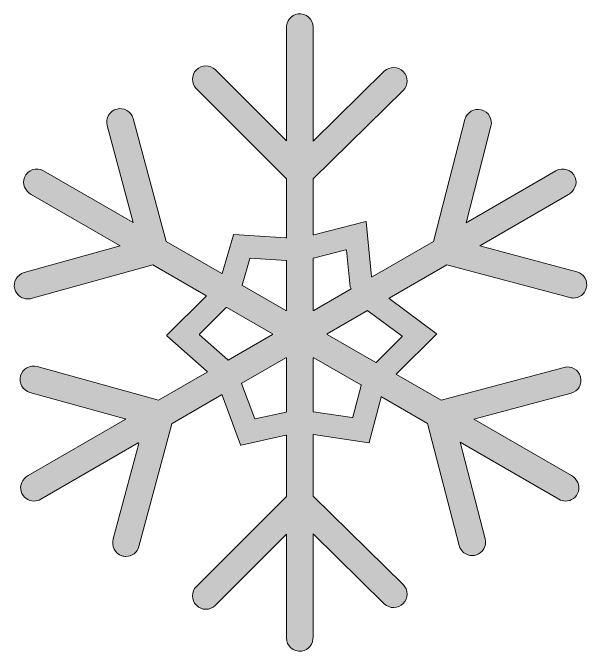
# Model space of a CAD drawing. Header units: inches. Extents: x 58 to 1022, y -797 to -283.
# Drawn here: x 983.34 to 1005.33, y -673.93 to -649.5 of the extents above; entities that cross this region are included whole.
import ezdxf

# ---------------------------------------------------------------- set-up
doc = ezdxf.new("R2010")
doc.units = ezdxf.units.IN
doc.header["$MEASUREMENT"] = 0
doc.layers.add('Layer 1', color=7, linetype='Continuous')

# ---------------------------------------------------------------- blocks, each defined once
blk = doc.blocks.new('block 48')
at = {"layer": 'Layer 1', "true_color": 0x680b10}
h = blk.add_hatch(color=246, dxfattribs=at)
h.dxf.hatch_style = 2
edge = h.paths.add_edge_path()
edge.add_spline(control_points=[(983.416, -660.057), (983.479, -660.284), (983.684, -660.432), (983.909, -660.432), (983.955, -660.432), (984.001, -660.426), (984.047, -660.414), (984.047, -660.414), (988.687, -659.125), (988.687, -659.125), (988.687, -659.125), (990.722, -660.3), (990.722, -660.3), (990.73, -660.304), (990.731, -660.316), (990.725, -660.322), (990.725, -660.322), (989.229, -661.818), (989.229, -661.818), (989.224, -661.824), (989.224, -661.833), (989.23, -661.838), (989.23, -661.838), (990.768, -663.209), (990.768, -663.209), (990.775, -663.216), (990.774, -663.227), (990.766, -663.232), (990.766, -663.232), (988.915, -664.301), (988.915, -664.301), (988.911, -664.303), (988.907, -664.303), (988.904, -664.302), (988.904, -664.302), (984.269, -663.015), (984.269, -663.015), (983.989, -662.942), (983.713, -663.1), (983.638, -663.372), (983.562, -663.645), (983.722, -663.928), (983.995, -664.004), (983.995, -664.004), (987.632, -665.014), (987.632, -665.014), (987.644, -665.017), (987.646, -665.033), (987.635, -665.04), (987.635, -665.04), (983.924, -667.182), (983.924, -667.182), (983.712, -667.304), (983.588, -667.555), (983.659, -667.79), (983.729, -668.024), (983.937, -668.157), (984.15, -668.157), (984.237, -668.157), (984.325, -668.135), (984.406, -668.088), (984.406, -668.088), (988.134, -665.936), (988.134, -665.936), (988.145, -665.93), (988.158, -665.94), (988.155, -665.952), (988.155, -665.952), (987.177, -669.6), (987.177, -669.6), (987.105, -669.869), (987.243, -670.164), (987.508, -670.248), (987.561, -670.265), (987.613, -670.272), (987.665, -670.272), (987.892, -670.272), (988.099, -670.122), (988.161, -669.892), (988.161, -669.892), (989.419, -665.199), (989.419, -665.199), (989.42, -665.196), (989.422, -665.192), (989.425, -665.191), (989.425, -665.191), (991.316, -664.099), (991.316, -664.099), (991.324, -664.094), (991.334, -664.098), (991.337, -664.106), (991.337, -664.106), (992.046, -666.007), (992.046, -666.007), (992.049, -666.014), (992.056, -666.018), (992.063, -666.016), (992.063, -666.016), (993.779, -665.636), (993.779, -665.636), (993.788, -665.634), (993.796, -665.641), (993.796, -665.65), (993.796, -665.65), (993.796, -667.977), (993.796, -667.977), (993.796, -667.977), (990.357, -671.416), (990.357, -671.416), (990.156, -671.616), (990.156, -671.941), (990.357, -672.141), (990.457, -672.241), (990.588, -672.292), (990.719, -672.292), (990.851, -672.292), (990.982, -672.241), (991.082, -672.141), (991.082, -672.141), (993.796, -669.427), (993.796, -669.427), (993.796, -669.427), (993.796, -673.381), (993.796, -673.381), (993.796, -673.689), (994.067, -673.933), (994.384, -673.889), (994.643, -673.852), (994.822, -673.605), (994.822, -673.343), (994.822, -673.343), (994.822, -669.412), (994.822, -669.412), (994.822, -669.412), (997.539, -672.081), (997.539, -672.081), (997.742, -672.279), (998.066, -672.277), (998.264, -672.074), (998.463, -671.872), (998.461, -671.547), (998.258, -671.349), (998.258, -671.349), (994.822, -667.973), (994.822, -667.973), (994.822, -667.973), (994.822, -665.627), (994.822, -665.627), (994.822, -665.618), (994.83, -665.611), (994.838, -665.612), (994.838, -665.612), (996.951, -665.927), (996.951, -665.927), (996.959, -665.929), (996.965, -665.924), (996.967, -665.917), (996.967, -665.917), (997.417, -664.186), (997.417, -664.186), (997.419, -664.177), (997.43, -664.172), (997.438, -664.177), (997.438, -664.177), (999.195, -665.192), (999.195, -665.192), (999.195, -665.192), (1000.4, -669.856), (1000.4, -669.856), (1000.46, -670.087), (1000.668, -670.24), (1000.897, -670.24), (1000.939, -670.24), (1000.982, -670.235), (1001.025, -670.224), (1001.299, -670.153), (1001.464, -669.874), (1001.394, -669.599), (1001.394, -669.599), (1000.441, -665.911), (1000.441, -665.911), (1000.441, -665.911), (1004.212, -668.088), (1004.212, -668.088), (1004.293, -668.135), (1004.381, -668.157), (1004.468, -668.157), (1004.681, -668.157), (1004.889, -668.024), (1004.959, -667.79), (1005.03, -667.555), (1004.906, -667.304), (1004.694, -667.182), (1004.694, -667.182), (1000.967, -665.03), (1000.967, -665.03), (1000.967, -665.03), (1004.676, -664.037), (1004.676, -664.037), (1004.949, -663.964), (1005.111, -663.682), (1005.038, -663.409), (1004.963, -663.135), (1004.685, -662.973), (1004.409, -663.046), (1004.409, -663.046), (999.711, -664.305), (999.711, -664.305), (999.711, -664.305), (998.006, -663.321), (998.006, -663.321), (997.998, -663.316), (997.996, -663.305), (998.003, -663.298), (998.003, -663.298), (999.528, -661.774), (999.528, -661.774), (999.534, -661.767), (999.533, -661.757), (999.526, -661.752), (999.526, -661.752), (997.726, -660.421), (997.726, -660.421), (997.717, -660.415), (997.718, -660.403), (997.727, -660.398), (997.727, -660.398), (999.933, -659.124), (999.933, -659.124), (999.933, -659.124), (1004.631, -660.383), (1004.631, -660.383), (1004.676, -660.395), (1004.72, -660.4), (1004.764, -660.4), (1004.99, -660.4), (1005.198, -660.25), (1005.26, -660.02), (1005.333, -659.747), (1005.171, -659.465), (1004.897, -659.392), (1004.897, -659.392), (1001.189, -658.399), (1001.189, -658.399), (1001.189, -658.399), (1004.577, -656.443), (1004.577, -656.443), (1004.805, -656.311), (1004.932, -656.03), (1004.832, -655.785), (1004.712, -655.489), (1004.365, -655.382), (1004.101, -655.533), (1004.101, -655.533), (1000.664, -657.517), (1000.664, -657.517), (1000.664, -657.517), (1001.616, -653.83), (1001.616, -653.83), (1001.686, -653.555), (1001.522, -653.276), (1001.247, -653.205), (1000.97, -653.131), (1000.693, -653.3), (1000.622, -653.573), (1000.622, -653.573), (999.418, -658.237), (999.418, -658.237), (999.418, -658.237), (997.073, -659.591), (997.073, -659.591), (997.064, -659.596), (997.052, -659.59), (997.051, -659.58), (997.051, -659.58), (996.844, -657.482), (996.844, -657.482), (996.844, -657.474), (996.835, -657.468), (996.827, -657.47), (996.827, -657.47), (994.84, -657.984), (994.84, -657.984), (994.831, -657.987), (994.822, -657.98), (994.822, -657.97), (994.822, -657.97), (994.822, -655.84), (994.822, -655.84), (994.822, -655.84), (998.258, -652.465), (998.258, -652.465), (998.461, -652.266), (998.463, -651.942), (998.264, -651.74), (998.066, -651.538), (997.742, -651.535), (997.539, -651.733), (997.539, -651.733), (994.822, -654.402), (994.822, -654.402), (994.822, -654.402), (994.822, -650.048), (994.822, -650.048), (994.822, -649.74), (994.551, -649.496), (994.234, -649.54), (993.975, -649.577), (993.796, -649.824), (993.796, -650.086), (993.796, -650.086), (993.796, -654.387), (993.796, -654.387), (993.796, -654.387), (991.082, -651.672), (991.082, -651.672), (990.882, -651.472), (990.557, -651.472), (990.357, -651.672), (990.156, -651.873), (990.156, -652.197), (990.357, -652.398), (990.357, -652.398), (993.796, -655.837), (993.796, -655.837), (993.796, -655.837), (993.796, -658.087), (993.796, -658.087), (993.796, -658.095), (993.789, -658.101), (993.781, -658.101), (993.781, -658.101), (991.785, -657.973), (991.785, -657.973), (991.778, -657.972), (991.772, -657.977), (991.771, -657.983), (991.771, -657.983), (991.345, -659.455), (991.345, -659.455), (991.343, -659.464), (991.332, -659.468), (991.324, -659.463), (991.324, -659.463), (989.198, -658.235), (989.198, -658.235), (989.198, -658.235), (987.94, -653.537), (987.94, -653.537), (987.865, -653.264), (987.579, -653.102), (987.312, -653.174), (987.037, -653.247), (986.875, -653.529), (986.948, -653.802), (986.948, -653.802), (987.941, -657.51), (987.941, -657.51), (987.941, -657.51), (984.517, -655.533), (984.517, -655.533), (984.252, -655.38), (983.906, -655.489), (983.786, -655.786), (983.687, -656.03), (983.812, -656.31), (984.041, -656.442), (984.041, -656.442), (987.442, -658.406), (987.442, -658.406), (987.442, -658.406), (983.772, -659.425), (983.772, -659.425), (983.5, -659.502), (983.34, -659.784), (983.416, -660.057)], knot_values=[0, 0, 0, 0, 1, 1, 1, 2, 2, 2, 3, 3, 3, 4, 4, 4, 5, 5, 5, 6, 6, 6, 7, 7, 7, 8, 8, 8, 9, 9, 9, 10, 10, 10, 11, 11, 11, 12, 12, 12, 13, 13, 13, 14, 14, 14, 15, 15, 15, 16, 16, 16, 17, 17, 17, 18, 18, 18, 19, 19, 19, 20, 20, 20, 21, 21, 21, 22, 22, 22, 23, 23, 23, 24, 24, 24, 25, 25, 25, 26, 26, 26, 27, 27, 27, 28, 28, 28, 29, 29, 29, 30, 30, 30, 31, 31, 31, 32, 32, 32, 33, 33, 33, 34, 34, 34, 35, 35, 35, 36, 36, 36, 37, 37, 37, 38, 38, 38, 39, 39, 39, 40, 40, 40, 41, 41, 41, 42, 42, 42, 43, 43, 43, 44, 44, 44, 45, 45, 45, 46, 46, 46, 47, 47, 47, 48, 48, 48, 49, 49, 49, 50, 50, 50, 51, 51, 51, 52, 52, 52, 53, 53, 53, 54, 54, 54, 55, 55, 55, 56, 56, 56, 57, 57, 57, 58, 58, 58, 59, 59, 59, 60, 60, 60, 61, 61, 61, 62, 62, 62, 63, 63, 63, 64, 64, 64, 65, 65, 65, 66, 66, 66, 67, 67, 67, 68, 68, 68, 69, 69, 69, 70, 70, 70, 71, 71, 71, 72, 72, 72, 73, 73, 73, 74, 74, 74, 75, 75, 75, 76, 76, 76, 77, 77, 77, 78, 78, 78, 79, 79, 79, 80, 80, 80, 81, 81, 81, 82, 82, 82, 83, 83, 83, 84, 84, 84, 85, 85, 85, 86, 86, 86, 87, 87, 87, 88, 88, 88, 89, 89, 89, 90, 90, 90, 91, 91, 91, 92, 92, 92, 93, 93, 93, 94, 94, 94, 95, 95, 95, 96, 96, 96, 97, 97, 97, 98, 98, 98, 99, 99, 99, 100, 100, 100, 101, 101, 101, 102, 102, 102, 103, 103, 103, 104, 104, 104, 105, 105, 105, 106, 106, 106, 107, 107, 107, 108, 108, 108, 109, 109, 109, 110, 110, 110, 111, 111, 111, 112, 112, 112, 113, 113, 113, 114, 114, 114, 115, 115, 115, 116, 116, 116, 117, 117, 117, 118, 118, 118, 119, 119, 119, 120, 120, 120, 121, 121, 121, 122, 122, 122, 123, 123, 123, 124, 124, 124, 125, 125, 125, 125], degree=3, periodic=1)
edge = h.paths.add_edge_path()
edge.add_spline(control_points=[(993.796, -658.973), (993.796, -658.973), (993.796, -660.865), (993.796, -660.865), (993.796, -660.876), (993.784, -660.883), (993.775, -660.878), (993.775, -660.878), (992.114, -659.919), (992.114, -659.919), (992.108, -659.916), (992.105, -659.909), (992.107, -659.902), (992.107, -659.902), (992.402, -658.882), (992.402, -658.882), (992.404, -658.875), (992.41, -658.871), (992.417, -658.871), (992.417, -658.871), (993.783, -658.959), (993.783, -658.959), (993.79, -658.96), (993.796, -658.966), (993.796, -658.973)], knot_values=[0, 0, 0, 0, 1, 1, 1, 2, 2, 2, 3, 3, 3, 4, 4, 4, 5, 5, 5, 6, 6, 6, 7, 7, 7, 8, 8, 8, 8], degree=3, periodic=1)
edge = h.paths.add_edge_path()
edge.add_spline(control_points=[(996.276, -660.051), (996.276, -660.051), (994.843, -660.878), (994.843, -660.878), (994.834, -660.883), (994.822, -660.876), (994.822, -660.865), (994.822, -660.865), (994.822, -658.885), (994.822, -658.885), (994.822, -658.878), (994.826, -658.872), (994.833, -658.871), (994.833, -658.871), (996.073, -658.55), (996.073, -658.55), (996.081, -658.547), (996.09, -658.553), (996.09, -658.562), (996.09, -658.562), (996.23, -659.972), (996.23, -659.972), (996.23, -659.972), (996.276, -660.051), (996.276, -660.051)], knot_values=[0, 0, 0, 0, 1, 1, 1, 2, 2, 2, 3, 3, 3, 4, 4, 4, 5, 5, 5, 6, 6, 6, 7, 7, 7, 8, 8, 8, 8], degree=3, periodic=1)
edge = h.paths.add_edge_path()
edge.add_spline(control_points=[(995.356, -661.791), (995.347, -661.785), (995.347, -661.772), (995.356, -661.766), (995.356, -661.766), (996.891, -660.88), (996.891, -660.88), (996.896, -660.877), (996.902, -660.877), (996.907, -660.881), (996.907, -660.881), (998.218, -661.849), (998.218, -661.849), (998.225, -661.855), (998.226, -661.865), (998.219, -661.871), (998.219, -661.871), (997.23, -662.86), (997.23, -662.86), (997.225, -662.865), (997.218, -662.866), (997.213, -662.863), (997.213, -662.863), (995.356, -661.791), (995.356, -661.791)], knot_values=[0, 0, 0, 0, 1, 1, 1, 2, 2, 2, 3, 3, 3, 4, 4, 4, 5, 5, 5, 6, 6, 6, 7, 7, 7, 8, 8, 8, 8], degree=3, periodic=1)
edge = h.paths.add_edge_path()
edge.add_spline(control_points=[(994.822, -664.732), (994.822, -664.732), (994.822, -662.692), (994.822, -662.692), (994.822, -662.681), (994.834, -662.674), (994.843, -662.679), (994.843, -662.679), (996.643, -663.718), (996.643, -663.718), (996.648, -663.721), (996.651, -663.728), (996.65, -663.734), (996.65, -663.734), (996.332, -664.956), (996.332, -664.956), (996.33, -664.964), (996.323, -664.968), (996.316, -664.967), (996.316, -664.967), (994.834, -664.746), (994.834, -664.746), (994.827, -664.745), (994.822, -664.739), (994.822, -664.732)], knot_values=[0, 0, 0, 0, 1, 1, 1, 2, 2, 2, 3, 3, 3, 4, 4, 4, 5, 5, 5, 6, 6, 6, 7, 7, 7, 8, 8, 8, 8], degree=3, periodic=1)
edge = h.paths.add_edge_path()
edge.add_spline(control_points=[(992.087, -663.668), (992.085, -663.661), (992.087, -663.654), (992.093, -663.65), (992.093, -663.65), (993.775, -662.679), (993.775, -662.679), (993.784, -662.674), (993.796, -662.681), (993.796, -662.692), (993.796, -662.692), (993.796, -664.744), (993.796, -664.744), (993.796, -664.75), (993.792, -664.756), (993.785, -664.758), (993.785, -664.758), (992.604, -665.019), (992.604, -665.019), (992.597, -665.021), (992.59, -665.017), (992.588, -665.01), (992.588, -665.01), (992.087, -663.668), (992.087, -663.668)], knot_values=[0, 0, 0, 0, 1, 1, 1, 2, 2, 2, 3, 3, 3, 4, 4, 4, 5, 5, 5, 6, 6, 6, 7, 7, 7, 8, 8, 8, 8], degree=3, periodic=1)
edge = h.paths.add_edge_path()
edge.add_spline(control_points=[(991.498, -660.76), (991.502, -660.755), (991.509, -660.754), (991.515, -660.758), (991.515, -660.758), (993.262, -661.766), (993.262, -661.766), (993.271, -661.772), (993.271, -661.785), (993.262, -661.791), (993.262, -661.791), (991.573, -662.766), (991.573, -662.766), (991.567, -662.769), (991.56, -662.769), (991.556, -662.765), (991.556, -662.765), (990.476, -661.803), (990.476, -661.803), (990.47, -661.797), (990.47, -661.788), (990.476, -661.782), (990.476, -661.782), (991.498, -660.76), (991.498, -660.76)], knot_values=[0, 0, 0, 0, 1, 1, 1, 2, 2, 2, 3, 3, 3, 4, 4, 4, 5, 5, 5, 6, 6, 6, 7, 7, 7, 8, 8, 8, 8], degree=3, periodic=1)
at = {"layer": 'Layer 1', "lineweight": 0}
for points, knots in [([(983.416, -660.057), (983.479, -660.284), (983.684, -660.432), (983.909, -660.432), (983.955, -660.432), (984.001, -660.426), (984.047, -660.414), (984.047, -660.414), (988.687, -659.125), (988.687, -659.125), (988.687, -659.125), (990.722, -660.3), (990.722, -660.3), (990.73, -660.304), (990.731, -660.316), (990.725, -660.322), (990.725, -660.322), (989.229, -661.818), (989.229, -661.818), (989.224, -661.824), (989.224, -661.833), (989.23, -661.838), (989.23, -661.838), (990.768, -663.209), (990.768, -663.209), (990.775, -663.216), (990.774, -663.227), (990.766, -663.232), (990.766, -663.232), (988.915, -664.301), (988.915, -664.301), (988.911, -664.303), (988.907, -664.303), (988.904, -664.302), (988.904, -664.302), (984.269, -663.015), (984.269, -663.015), (983.989, -662.942), (983.713, -663.1), (983.638, -663.372), (983.562, -663.645), (983.722, -663.928), (983.995, -664.004), (983.995, -664.004), (987.632, -665.014), (987.632, -665.014), (987.644, -665.017), (987.646, -665.033), (987.635, -665.04), (987.635, -665.04), (983.924, -667.182), (983.924, -667.182), (983.712, -667.304), (983.588, -667.555), (983.659, -667.79), (983.729, -668.024), (983.937, -668.157), (984.15, -668.157), (984.237, -668.157), (984.325, -668.135), (984.406, -668.088), (984.406, -668.088), (988.134, -665.936), (988.134, -665.936), (988.145, -665.93), (988.158, -665.94), (988.155, -665.952), (988.155, -665.952), (987.177, -669.6), (987.177, -669.6), (987.105, -669.869), (987.243, -670.164), (987.508, -670.248), (987.561, -670.265), (987.613, -670.272), (987.665, -670.272), (987.892, -670.272), (988.099, -670.122), (988.161, -669.892), (988.161, -669.892), (989.419, -665.199), (989.419, -665.199), (989.42, -665.196), (989.422, -665.192), (989.425, -665.191), (989.425, -665.191), (991.316, -664.099), (991.316, -664.099), (991.324, -664.094), (991.334, -664.098), (991.337, -664.106), (991.337, -664.106), (992.046, -666.007), (992.046, -666.007), (992.049, -666.014), (992.056, -666.018), (992.063, -666.016), (992.063, -666.016), (993.779, -665.636), (993.779, -665.636), (993.788, -665.634), (993.796, -665.641), (993.796, -665.65), (993.796, -665.65), (993.796, -667.977), (993.796, -667.977), (993.796, -667.977), (990.357, -671.416), (990.357, -671.416), (990.156, -671.616), (990.156, -671.941), (990.357, -672.141), (990.457, -672.241), (990.588, -672.292), (990.719, -672.292), (990.851, -672.292), (990.982, -672.241), (991.082, -672.141), (991.082, -672.141), (993.796, -669.427), (993.796, -669.427), (993.796, -669.427), (993.796, -673.381), (993.796, -673.381), (993.796, -673.689), (994.067, -673.933), (994.384, -673.889), (994.643, -673.852), (994.822, -673.605), (994.822, -673.343), (994.822, -673.343), (994.822, -669.412), (994.822, -669.412), (994.822, -669.412), (997.539, -672.081), (997.539, -672.081), (997.742, -672.279), (998.066, -672.277), (998.264, -672.074), (998.463, -671.872), (998.461, -671.547), (998.258, -671.349), (998.258, -671.349), (994.822, -667.973), (994.822, -667.973), (994.822, -667.973), (994.822, -665.627), (994.822, -665.627), (994.822, -665.618), (994.83, -665.611), (994.838, -665.612), (994.838, -665.612), (996.951, -665.927), (996.951, -665.927), (996.959, -665.929), (996.965, -665.924), (996.967, -665.917), (996.967, -665.917), (997.417, -664.186), (997.417, -664.186), (997.419, -664.177), (997.43, -664.172), (997.438, -664.177), (997.438, -664.177), (999.195, -665.192), (999.195, -665.192), (999.195, -665.192), (1000.4, -669.856), (1000.4, -669.856), (1000.46, -670.087), (1000.668, -670.24), (1000.897, -670.24), (1000.939, -670.24), (1000.982, -670.235), (1001.025, -670.224), (1001.299, -670.153), (1001.464, -669.874), (1001.394, -669.599), (1001.394, -669.599), (1000.441, -665.911), (1000.441, -665.911), (1000.441, -665.911), (1004.212, -668.088), (1004.212, -668.088), (1004.293, -668.135), (1004.381, -668.157), (1004.468, -668.157), (1004.681, -668.157), (1004.889, -668.024), (1004.959, -667.79), (1005.03, -667.555), (1004.906, -667.304), (1004.694, -667.182), (1004.694, -667.182), (1000.967, -665.03), (1000.967, -665.03), (1000.967, -665.03), (1004.676, -664.037), (1004.676, -664.037), (1004.949, -663.964), (1005.111, -663.682), (1005.038, -663.409), (1004.963, -663.135), (1004.685, -662.973), (1004.409, -663.046), (1004.409, -663.046), (999.711, -664.305), (999.711, -664.305), (999.711, -664.305), (998.006, -663.321), (998.006, -663.321), (997.998, -663.316), (997.996, -663.305), (998.003, -663.298), (998.003, -663.298), (999.528, -661.774), (999.528, -661.774), (999.534, -661.767), (999.533, -661.757), (999.526, -661.752), (999.526, -661.752), (997.726, -660.421), (997.726, -660.421), (997.717, -660.415), (997.718, -660.403), (997.727, -660.398), (997.727, -660.398), (999.933, -659.124), (999.933, -659.124), (999.933, -659.124), (1004.631, -660.383), (1004.631, -660.383), (1004.676, -660.395), (1004.72, -660.4), (1004.764, -660.4), (1004.99, -660.4), (1005.198, -660.25), (1005.26, -660.02), (1005.333, -659.747), (1005.171, -659.465), (1004.897, -659.392), (1004.897, -659.392), (1001.189, -658.399), (1001.189, -658.399), (1001.189, -658.399), (1004.577, -656.443), (1004.577, -656.443), (1004.805, -656.311), (1004.932, -656.03), (1004.832, -655.785), (1004.712, -655.489), (1004.365, -655.382), (1004.101, -655.533), (1004.101, -655.533), (1000.664, -657.517), (1000.664, -657.517), (1000.664, -657.517), (1001.616, -653.83), (1001.616, -653.83), (1001.686, -653.555), (1001.522, -653.276), (1001.247, -653.205), (1000.97, -653.131), (1000.693, -653.3), (1000.622, -653.573), (1000.622, -653.573), (999.418, -658.237), (999.418, -658.237), (999.418, -658.237), (997.073, -659.591), (997.073, -659.591), (997.064, -659.596), (997.052, -659.59), (997.051, -659.58), (997.051, -659.58), (996.844, -657.482), (996.844, -657.482), (996.844, -657.474), (996.835, -657.468), (996.827, -657.47), (996.827, -657.47), (994.84, -657.984), (994.84, -657.984), (994.831, -657.987), (994.822, -657.98), (994.822, -657.97), (994.822, -657.97), (994.822, -655.84), (994.822, -655.84), (994.822, -655.84), (998.258, -652.465), (998.258, -652.465), (998.461, -652.266), (998.463, -651.942), (998.264, -651.74), (998.066, -651.538), (997.742, -651.535), (997.539, -651.733), (997.539, -651.733), (994.822, -654.402), (994.822, -654.402), (994.822, -654.402), (994.822, -650.048), (994.822, -650.048), (994.822, -649.74), (994.551, -649.496), (994.234, -649.54), (993.975, -649.577), (993.796, -649.824), (993.796, -650.086), (993.796, -650.086), (993.796, -654.387), (993.796, -654.387), (993.796, -654.387), (991.082, -651.672), (991.082, -651.672), (990.882, -651.472), (990.557, -651.472), (990.357, -651.672), (990.156, -651.873), (990.156, -652.197), (990.357, -652.398), (990.357, -652.398), (993.796, -655.837), (993.796, -655.837), (993.796, -655.837), (993.796, -658.087), (993.796, -658.087), (993.796, -658.095), (993.789, -658.101), (993.781, -658.101), (993.781, -658.101), (991.785, -657.973), (991.785, -657.973), (991.778, -657.972), (991.772, -657.977), (991.771, -657.983), (991.771, -657.983), (991.345, -659.455), (991.345, -659.455), (991.343, -659.464), (991.332, -659.468), (991.324, -659.463), (991.324, -659.463), (989.198, -658.235), (989.198, -658.235), (989.198, -658.235), (987.94, -653.537), (987.94, -653.537), (987.865, -653.264), (987.579, -653.102), (987.312, -653.174), (987.037, -653.247), (986.875, -653.529), (986.948, -653.802), (986.948, -653.802), (987.941, -657.51), (987.941, -657.51), (987.941, -657.51), (984.517, -655.533), (984.517, -655.533), (984.252, -655.38), (983.906, -655.489), (983.786, -655.786), (983.687, -656.03), (983.812, -656.31), (984.041, -656.442), (984.041, -656.442), (987.442, -658.406), (987.442, -658.406), (987.442, -658.406), (983.772, -659.425), (983.772, -659.425), (983.5, -659.502), (983.34, -659.784), (983.416, -660.057)], [0, 0, 0, 0, 1, 1, 1, 2, 2, 2, 3, 3, 3, 4, 4, 4, 5, 5, 5, 6, 6, 6, 7, 7, 7, 8, 8, 8, 9, 9, 9, 10, 10, 10, 11, 11, 11, 12, 12, 12, 13, 13, 13, 14, 14, 14, 15, 15, 15, 16, 16, 16, 17, 17, 17, 18, 18, 18, 19, 19, 19, 20, 20, 20, 21, 21, 21, 22, 22, 22, 23, 23, 23, 24, 24, 24, 25, 25, 25, 26, 26, 26, 27, 27, 27, 28, 28, 28, 29, 29, 29, 30, 30, 30, 31, 31, 31, 32, 32, 32, 33, 33, 33, 34, 34, 34, 35, 35, 35, 36, 36, 36, 37, 37, 37, 38, 38, 38, 39, 39, 39, 40, 40, 40, 41, 41, 41, 42, 42, 42, 43, 43, 43, 44, 44, 44, 45, 45, 45, 46, 46, 46, 47, 47, 47, 48, 48, 48, 49, 49, 49, 50, 50, 50, 51, 51, 51, 52, 52, 52, 53, 53, 53, 54, 54, 54, 55, 55, 55, 56, 56, 56, 57, 57, 57, 58, 58, 58, 59, 59, 59, 60, 60, 60, 61, 61, 61, 62, 62, 62, 63, 63, 63, 64, 64, 64, 65, 65, 65, 66, 66, 66, 67, 67, 67, 68, 68, 68, 69, 69, 69, 70, 70, 70, 71, 71, 71, 72, 72, 72, 73, 73, 73, 74, 74, 74, 75, 75, 75, 76, 76, 76, 77, 77, 77, 78, 78, 78, 79, 79, 79, 80, 80, 80, 81, 81, 81, 82, 82, 82, 83, 83, 83, 84, 84, 84, 85, 85, 85, 86, 86, 86, 87, 87, 87, 88, 88, 88, 89, 89, 89, 90, 90, 90, 91, 91, 91, 92, 92, 92, 93, 93, 93, 94, 94, 94, 95, 95, 95, 96, 96, 96, 97, 97, 97, 98, 98, 98, 99, 99, 99, 100, 100, 100, 101, 101, 101, 102, 102, 102, 103, 103, 103, 104, 104, 104, 105, 105, 105, 106, 106, 106, 107, 107, 107, 108, 108, 108, 109, 109, 109, 110, 110, 110, 111, 111, 111, 112, 112, 112, 113, 113, 113, 114, 114, 114, 115, 115, 115, 116, 116, 116, 117, 117, 117, 118, 118, 118, 119, 119, 119, 120, 120, 120, 121, 121, 121, 122, 122, 122, 123, 123, 123, 124, 124, 124, 125, 125, 125, 125]), ([(996.276, -660.051), (996.276, -660.051), (994.843, -660.878), (994.843, -660.878), (994.834, -660.883), (994.822, -660.876), (994.822, -660.865), (994.822, -660.865), (994.822, -658.885), (994.822, -658.885), (994.822, -658.878), (994.826, -658.872), (994.833, -658.871), (994.833, -658.871), (996.073, -658.55), (996.073, -658.55), (996.081, -658.547), (996.09, -658.553), (996.09, -658.562), (996.09, -658.562), (996.23, -659.972), (996.23, -659.972), (996.23, -659.972), (996.276, -660.051), (996.276, -660.051)], [0, 0, 0, 0, 1, 1, 1, 2, 2, 2, 3, 3, 3, 4, 4, 4, 5, 5, 5, 6, 6, 6, 7, 7, 7, 8, 8, 8, 8]), ([(993.796, -658.973), (993.796, -658.973), (993.796, -660.865), (993.796, -660.865), (993.796, -660.876), (993.784, -660.883), (993.775, -660.878), (993.775, -660.878), (992.114, -659.919), (992.114, -659.919), (992.108, -659.916), (992.105, -659.909), (992.107, -659.902), (992.107, -659.902), (992.402, -658.882), (992.402, -658.882), (992.404, -658.875), (992.41, -658.871), (992.417, -658.871), (992.417, -658.871), (993.783, -658.959), (993.783, -658.959), (993.79, -658.96), (993.796, -658.966), (993.796, -658.973)], [0, 0, 0, 0, 1, 1, 1, 2, 2, 2, 3, 3, 3, 4, 4, 4, 5, 5, 5, 6, 6, 6, 7, 7, 7, 8, 8, 8, 8]), ([(991.498, -660.76), (991.502, -660.755), (991.509, -660.754), (991.515, -660.758), (991.515, -660.758), (993.262, -661.766), (993.262, -661.766), (993.271, -661.772), (993.271, -661.785), (993.262, -661.791), (993.262, -661.791), (991.573, -662.766), (991.573, -662.766), (991.567, -662.769), (991.56, -662.769), (991.556, -662.765), (991.556, -662.765), (990.476, -661.803), (990.476, -661.803), (990.47, -661.797), (990.47, -661.788), (990.476, -661.782), (990.476, -661.782), (991.498, -660.76), (991.498, -660.76)], [0, 0, 0, 0, 1, 1, 1, 2, 2, 2, 3, 3, 3, 4, 4, 4, 5, 5, 5, 6, 6, 6, 7, 7, 7, 8, 8, 8, 8]), ([(995.356, -661.791), (995.347, -661.785), (995.347, -661.772), (995.356, -661.766), (995.356, -661.766), (996.891, -660.88), (996.891, -660.88), (996.896, -660.877), (996.902, -660.877), (996.907, -660.881), (996.907, -660.881), (998.218, -661.849), (998.218, -661.849), (998.225, -661.855), (998.226, -661.865), (998.219, -661.871), (998.219, -661.871), (997.23, -662.86), (997.23, -662.86), (997.225, -662.865), (997.218, -662.866), (997.213, -662.863), (997.213, -662.863), (995.356, -661.791), (995.356, -661.791)], [0, 0, 0, 0, 1, 1, 1, 2, 2, 2, 3, 3, 3, 4, 4, 4, 5, 5, 5, 6, 6, 6, 7, 7, 7, 8, 8, 8, 8]), ([(992.087, -663.668), (992.085, -663.661), (992.087, -663.654), (992.093, -663.65), (992.093, -663.65), (993.775, -662.679), (993.775, -662.679), (993.784, -662.674), (993.796, -662.681), (993.796, -662.692), (993.796, -662.692), (993.796, -664.744), (993.796, -664.744), (993.796, -664.75), (993.792, -664.756), (993.785, -664.758), (993.785, -664.758), (992.604, -665.019), (992.604, -665.019), (992.597, -665.021), (992.59, -665.017), (992.588, -665.01), (992.588, -665.01), (992.087, -663.668), (992.087, -663.668)], [0, 0, 0, 0, 1, 1, 1, 2, 2, 2, 3, 3, 3, 4, 4, 4, 5, 5, 5, 6, 6, 6, 7, 7, 7, 8, 8, 8, 8]), ([(994.822, -664.732), (994.822, -664.732), (994.822, -662.692), (994.822, -662.692), (994.822, -662.681), (994.834, -662.674), (994.843, -662.679), (994.843, -662.679), (996.643, -663.718), (996.643, -663.718), (996.648, -663.721), (996.651, -663.728), (996.65, -663.734), (996.65, -663.734), (996.332, -664.956), (996.332, -664.956), (996.33, -664.964), (996.323, -664.968), (996.316, -664.967), (996.316, -664.967), (994.834, -664.746), (994.834, -664.746), (994.827, -664.745), (994.822, -664.739), (994.822, -664.732)], [0, 0, 0, 0, 1, 1, 1, 2, 2, 2, 3, 3, 3, 4, 4, 4, 5, 5, 5, 6, 6, 6, 7, 7, 7, 8, 8, 8, 8])]:
    blk.add_open_spline(points, degree=3, knots=knots, dxfattribs=at)
blk = doc.blocks.new('block 13')
at = {"layer": 'Layer 1'}
blk.add_blockref('block 48', (0, 0), dxfattribs=at)
blk = doc.blocks.new('block 2')
at = {"layer": 'Layer 1'}
blk.add_blockref('block 13', (0, 0), dxfattribs=at)

msp = doc.modelspace()

# ---------------------------------------------------------------- block references
at = {"layer": 'Layer 1'}
msp.add_blockref('block 2', (0, 0), dxfattribs=at)

doc.saveas('drawing.dxf')
